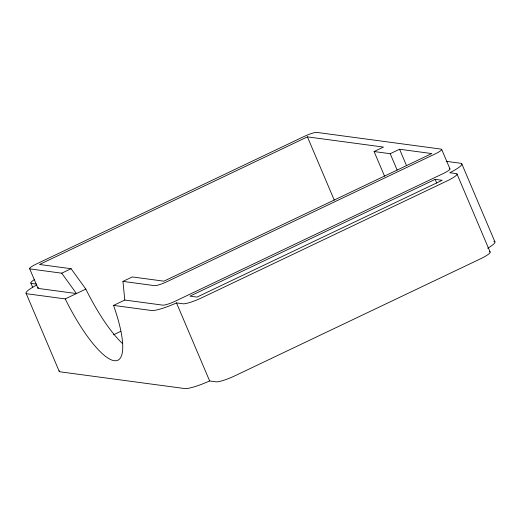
<?xml version="1.0" encoding="UTF-8"?>
<svg xmlns="http://www.w3.org/2000/svg" width="521" height="521" viewBox="0 0 521 521"><rect width="100%" height="100%" fill="white"/><g stroke="black" fill="none" stroke-linecap="round" stroke-linejoin="round"><path stroke-width="0.78" d="M384.511 176.098L374.091 151.539L383.456 147.078L307.416 136.867L39.518 264.479L71.097 268.719L85.822 289.096A82.539 21.224 64.5 0 0 122.741 343.717M36.828 284.967A23.621 3.777 -23 0 0 27.196 293.805L65.216 298.911A82.539 21.224 64.5 0 0 114.229 360.688A82.539 21.224 64.5 0 0 113.545 305.404L124.786 300.044L122.949 281.399L154.522 285.638A10.739 1.719 -23 0 0 167.117 281.614L435.009 154.001A10.739 1.719 -23 0 0 441.157 149.11L316.781 132.406A10.739 1.719 -23 0 0 304.192 136.437L36.294 264.043A10.739 1.719 -23 0 0 30.153 268.94L61.732 273.18L71.097 268.719M65.216 298.911L85.822 289.096M374.091 151.539L390.203 153.708L399.568 149.247L431.785 153.571L163.894 281.177L132.314 276.938L122.949 281.399M435.152 179.361L189.976 296.143L197.01 297.087L442.179 180.305L435.152 179.361L436.728 183.073M113.487 334.801L120.826 331.304M446.237 161.328L460.675 163.268A23.621 3.777 -23 0 1 449.786 172.744L456.233 173.61A16.105 2.572 -23 0 1 447.011 180.95L201.842 297.738A16.105 2.572 -23 0 1 182.956 303.782L176.515 302.916A23.621 3.777 -23 0 1 151.565 310.509L113.545 305.404M36.47 284.108L31.638 283.463A16.105 2.572 -23 0 1 34.477 279.549M124.786 300.044L162.806 305.15A10.739 1.719 -23 0 0 175.395 301.125L443.293 173.513A10.739 1.719 -23 0 0 449.434 168.622M59.179 370.737A23.621 3.777 -23 0 0 60.325 371.851L184.695 388.555A23.621 3.777 -23 0 0 209.644 380.962L216.085 381.828A16.105 2.572 -23 0 0 234.971 375.784L480.141 258.996A16.105 2.572 -23 0 0 489.362 251.656M61.732 273.18L76.457 293.557L38.437 288.452A10.739 1.719 -23 0 1 38.411 287.266M461.808 163.848L494.937 241.894M457.002 174.007L490.131 252.053M441.671 149.371L449.949 168.882M399.568 149.247L406.517 165.613M390.203 153.708L397.145 170.074M307.416 136.867L334.261 200.116M176.515 302.916L209.644 380.962M29.638 268.673L37.922 288.185M30.869 283.066L32.758 287.527M26.063 293.225L59.192 371.271M493.804 241.314A23.621 3.777 -23 0 1 487.636 248.25"/></g></svg>
